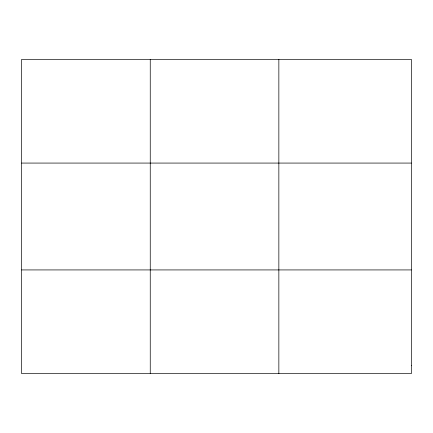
<?xml version="1.0" encoding="UTF-8"?>
<svg xmlns="http://www.w3.org/2000/svg" width="433" height="433" viewBox="0 0 433 433"><rect width="100%" height="100%" fill="white"/><g stroke="black" fill="none" stroke-linecap="round" stroke-linejoin="round"><path stroke-width="0.65" d="M150.251 59.364L150.251 373.636M278.852 59.364L278.852 373.636M21.65 163.073L411.35 163.073M21.65 269.927L411.35 269.927M411.35 365.658L411.35 373.636L21.65 373.636L21.65 59.364L411.35 59.364L411.35 365.658"/></g></svg>
